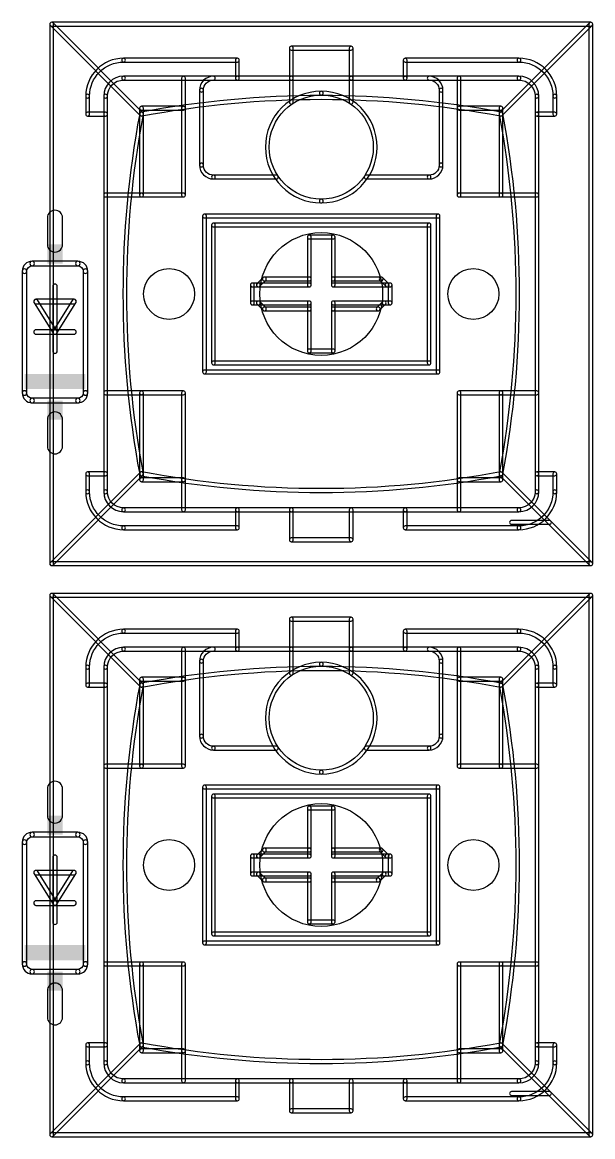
# Model space of a CAD drawing. Extents: x 0 to 160, y 0 to 100.
# Drawn here: x 70.03 to 89.07, y 36.66 to 73.83 of the extents above; entities that cross this region are included whole.
import ezdxf

# ---------------------------------------------------------------- set-up
doc = ezdxf.new("R2010")
doc.units = 0
for name, color, linetype in [('20', 7, 'CONTINUOUS'), ('21', 253, 'CONTINUOUS'), ('51', 253, 'CONTINUOUS')]:
    doc.layers.add(name, color=color, linetype=linetype)

# ---------------------------------------------------------------- blocks, each defined once
blk = doc.blocks.new('RECT')
blk.add_solid([(-0.5, -0.5), (0.5, -0.5), (-0.5, 0.5), (0.5, 0.5)])

msp = doc.modelspace()

# ---------------------------------------------------------------- linework, layer by layer
at = {"layer": '20'}
for centre, radius in [((80.01, 64.77), 2.05), ((74.93, 64.77), 0.85), ((85.09, 64.77), 0.85), ((80.01, 45.72), 2.05), ((74.93, 45.72), 0.85), ((85.09, 45.72), 0.85)]:
    msp.add_circle(centre, radius, dxfattribs=at)
at = {"layer": '21'}
for points in [[(71.01, 73.7065), (89.01, 73.7065, 1), (89.01, 73.8335), (71.01, 73.8335, 1)], [(71.0735, 55.77), (71.0735, 73.77, 1), (70.9465, 73.77), (70.9465, 55.77, 1)], [(88.9465, 73.77), (88.9465, 55.77, 1), (89.0735, 55.77), (89.0735, 73.77, 1)], [(79.01, 72.9065), (81.01, 72.9065, 1), (81.01, 73.0335), (79.01, 73.0335, 1)], [(79.0735, 71.97), (79.0735, 72.97, 1), (78.9465, 72.97), (78.9465, 71.97, 1)], [(81.0735, 71.97), (81.0735, 72.97, 1), (80.9465, 72.97), (80.9465, 71.97, 1)], [(73.41, 72.5065, 1), (73.41, 72.6335, 0.4142), (72.1465, 71.37, 1), (72.2735, 71.37, -0.4142)], [(73.41, 72.5065), (77.21, 72.5065, 1), (77.21, 72.6335), (73.41, 72.6335, 1)], [(77.2735, 71.97), (77.2735, 72.57, 1), (77.1465, 72.57), (77.1465, 71.97, 1)], [(82.81, 72.5065), (86.61, 72.5065, 1), (86.61, 72.6335), (82.81, 72.6335, 1)], [(82.8735, 71.97), (82.8735, 72.57, 1), (82.7465, 72.57), (82.7465, 71.97, 1)], [(87.7465, 71.37, 1), (87.8735, 71.37, 0.4142), (86.61, 72.6335, 1), (86.61, 72.5065, -0.4142)], [(73.41, 71.9065, 1), (73.41, 72.0335, 0.4142), (72.7465, 71.37, 1), (72.8735, 71.37, -0.4142)], [(73.41, 71.9065), (77.21, 71.9065, 1), (77.21, 72.0335), (73.41, 72.0335, 1)], [(75.3465, 71.97), (75.3465, 70.97, 1), (75.4735, 70.97), (75.4735, 71.97, 1)], [(76.41, 71.9065, 1), (76.41, 72.0335, 0.4142), (75.9465, 71.57, 1), (76.0735, 71.57, -0.4142)], [(77.21, 71.9065), (79.01, 71.9065, 1), (79.01, 72.0335), (77.21, 72.0335, 1)], [(79.01, 71.9065), (81.01, 71.9065, 1), (81.01, 72.0335), (79.01, 72.0335, 1)], [(79.0735, 71.17), (79.0735, 71.97, 1), (78.9465, 71.97), (78.9465, 71.17, 1)], [(81.01, 71.9065), (82.81, 71.9065, 1), (82.81, 72.0335), (81.01, 72.0335, 1)], [(80.9465, 71.97), (80.9465, 71.17, 1), (81.0735, 71.17), (81.0735, 71.97, 1)], [(82.81, 71.9065), (86.61, 71.9065, 1), (86.61, 72.0335), (82.81, 72.0335, 1)], [(83.9465, 71.57, 1), (84.0735, 71.57, 0.4142), (83.61, 72.0335, 1), (83.61, 71.9065, -0.4142)], [(84.5465, 71.97), (84.5465, 70.97, 1), (84.6735, 70.97), (84.6735, 71.97, 1)], [(87.1465, 71.37, 1), (87.2735, 71.37, 0.4142), (86.61, 72.0335, 1), (86.61, 71.9065, -0.4142)], [(72.2735, 70.77), (72.2735, 71.37, 1), (72.1465, 71.37), (72.1465, 70.77, 1)], [(72.8735, 70.77), (72.8735, 71.37, 1), (72.7465, 71.37), (72.7465, 70.77, 1)], [(76.0735, 69.07), (76.0735, 71.57, 1), (75.9465, 71.57), (75.9465, 69.07, 1)], [(80.01, 71.4065, 1), (80.01, 71.5335, 1), (80.01, 67.8065, 1), (80.01, 67.9335, -1)], [(80.01, 67.9335, 1), (80.01, 67.8065, 1), (80.01, 71.5335, 1), (80.01, 71.4065, -1)], [(84.0735, 69.07), (84.0735, 71.57, 1), (83.9465, 71.57), (83.9465, 69.07, 1)], [(87.1465, 71.37), (87.1465, 70.77, 1), (87.2735, 70.77), (87.2735, 71.37, 1)], [(87.7465, 71.37), (87.7465, 70.77, 1), (87.8735, 70.77), (87.8735, 71.37, 1)], [(73.9465, 70.97), (73.9465, 68.07, 1), (74.0735, 68.07), (74.0735, 70.97, 1)], [(75.41, 71.0335), (74.01, 71.0335, 1), (74.01, 70.9065), (75.41, 70.9065, 1)], [(75.3465, 70.97), (75.3465, 68.07, 1), (75.4735, 68.07), (75.4735, 70.97, 1)], [(84.5465, 70.97), (84.5465, 68.07, 1), (84.6735, 68.07), (84.6735, 70.97, 1)], [(86.01, 71.0335), (84.61, 71.0335, 1), (84.61, 70.9065), (86.01, 70.9065, 1)], [(85.9465, 70.97), (85.9465, 68.07, 1), (86.0735, 68.07), (86.0735, 70.97, 1)], [(72.81, 70.8335), (72.21, 70.8335, 1), (72.21, 70.7065), (72.81, 70.7065, 1)], [(72.8735, 58.77), (72.8735, 70.77, 1), (72.7465, 70.77), (72.7465, 58.77, 1)], [(87.1465, 70.77), (87.1465, 58.77, 1), (87.2735, 58.77), (87.2735, 70.77, 1)], [(87.21, 70.7065), (87.81, 70.7065, 1), (87.81, 70.8335), (87.21, 70.8335, 1)], [(76.0735, 69.07, 1), (75.9465, 69.07, 0.4142), (76.41, 68.6065, 1), (76.41, 68.7335, -0.4142)], [(83.61, 68.7335, 1), (83.61, 68.6065, 0.4142), (84.0735, 69.07, 1), (83.9465, 69.07, -0.4142)], [(76.41, 68.6065), (78.51, 68.6065, 1), (78.51, 68.7335), (76.41, 68.7335, 1)], [(81.51, 68.6065), (83.61, 68.6065, 1), (83.61, 68.7335), (81.51, 68.7335, 1)], [(74.01, 68.1335), (72.81, 68.1335, 1), (72.81, 68.0065), (74.01, 68.0065, 1)], [(75.41, 68.1335), (74.01, 68.1335, 1), (74.01, 68.0065), (75.41, 68.0065, 1)], [(86.01, 68.1335), (84.61, 68.1335, 1), (84.61, 68.0065), (86.01, 68.0065, 1)], [(87.21, 68.1335), (86.01, 68.1335, 1), (86.01, 68.0065), (87.21, 68.0065, 1)], [(76.1735, 62.17), (76.1735, 67.37, 1), (76.0465, 67.37), (76.0465, 62.17, 1)], [(76.11, 67.3065), (83.91, 67.3065, 1), (83.91, 67.4335), (76.11, 67.4335, 1)], [(83.8465, 67.37), (83.8465, 62.17, 1), (83.9735, 62.17), (83.9735, 67.37, 1)], [(76.4735, 62.47), (76.4735, 67.07, 1), (76.3465, 67.07), (76.3465, 62.47, 1)], [(76.41, 67.0065), (83.61, 67.0065, 1), (83.61, 67.1335), (76.41, 67.1335, 1)], [(83.5465, 67.07), (83.5465, 62.47, 1), (83.6735, 62.47), (83.6735, 67.07, 1)], [(79.6735, 65.27), (79.6735, 66.67, 1), (79.5465, 66.67), (79.5465, 65.27, 1)], [(79.61, 66.6065), (80.41, 66.6065, 1), (80.41, 66.7335), (79.61, 66.7335, 1)], [(80.3465, 66.67), (80.3465, 65.27, 1), (80.4735, 65.27), (80.4735, 66.67, 1)], [(70.358, 65.7098, 1), (70.358, 65.8622, 0.4142), (70.0278, 65.532, 1), (70.1802, 65.532, -0.4142)], [(70.358, 65.7098), (71.882, 65.7098, 1), (71.882, 65.8622), (70.358, 65.8622, 1)], [(72.0598, 65.532, 1), (72.2122, 65.532, 0.4142), (71.882, 65.8622, 1), (71.882, 65.7098, -0.4142)], [(70.1802, 61.468), (70.1802, 65.532, 1), (70.0278, 65.532), (70.0278, 61.468, 1)], [(72.2122, 61.468), (72.2122, 65.532, 1), (72.0598, 65.532), (72.0598, 61.468, 1)], [(71.1962, 63.5), (71.1962, 65.024, 1), (71.0438, 65.024), (71.0438, 63.5, 1)], [(77.7735, 64.47), (77.7735, 65.07, 1), (77.6465, 65.07), (77.6465, 64.47, 1)], [(77.71, 65.0065), (77.91, 65.0065, 1), (77.91, 65.1335), (77.71, 65.1335, 1)], [(78.0651, 65.3149), (77.8651, 65.1149, 1), (77.9549, 65.0251), (78.1549, 65.2251, 1)], [(77.91, 65.0065), (79.61, 65.0065, 1), (79.61, 65.1335), (77.91, 65.1335, 1)], [(79.61, 65.3335), (78.11, 65.3335, 1), (78.11, 65.2065), (79.61, 65.2065, 1)], [(79.6735, 65.07), (79.6735, 65.27, 1), (79.5465, 65.27), (79.5465, 65.07, 1)], [(80.3465, 65.27), (80.3465, 65.07, 1), (80.4735, 65.07), (80.4735, 65.27, 1)], [(82.01, 65.3335), (80.41, 65.3335, 1), (80.41, 65.2065), (82.01, 65.2065, 1)], [(80.41, 65.0065), (82.21, 65.0065, 1), (82.21, 65.1335), (80.41, 65.1335, 1)], [(82.2549, 65.1149), (82.0549, 65.3149, 1), (81.9651, 65.2251), (82.1651, 65.0251, 1)], [(82.31, 65.1335), (82.21, 65.1335, 1), (82.21, 65.0065), (82.31, 65.0065, 1)], [(82.2465, 65.07), (82.2465, 64.47, 1), (82.3735, 64.47), (82.3735, 65.07, 1)], [(70.485, 64.4398), (71.755, 64.4398, 1), (71.755, 64.5922), (70.485, 64.5922, 1)], [(71.1846, 63.5404), (70.5496, 64.5564, 1), (70.4204, 64.4756), (71.0554, 63.4596, 1)], [(71.6904, 64.5564), (71.0554, 63.5404, 1), (71.1846, 63.4596), (71.8196, 64.4756, 1)], [(77.91, 64.5335), (77.71, 64.5335, 1), (77.71, 64.4065), (77.91, 64.4065, 1)], [(79.61, 64.5335), (77.91, 64.5335, 1), (77.91, 64.4065), (79.61, 64.4065, 1)], [(77.8651, 64.4251), (78.0651, 64.2251, 1), (78.1549, 64.3149), (77.9549, 64.5149, 1)], [(79.61, 64.3335), (78.11, 64.3335, 1), (78.11, 64.2065), (79.61, 64.2065, 1)], [(79.6735, 64.27), (79.6735, 64.47, 1), (79.5465, 64.47), (79.5465, 64.27, 1)], [(79.6735, 62.87), (79.6735, 64.27, 1), (79.5465, 64.27), (79.5465, 62.87, 1)], [(82.11, 64.5335), (80.41, 64.5335, 1), (80.41, 64.4065), (82.11, 64.4065, 1)], [(80.3465, 64.47), (80.3465, 64.27, 1), (80.4735, 64.27), (80.4735, 64.47, 1)], [(80.3465, 64.27), (80.3465, 62.87, 1), (80.4735, 62.87), (80.4735, 64.27, 1)], [(81.91, 64.3335), (80.41, 64.3335, 1), (80.41, 64.2065), (81.91, 64.2065, 1)], [(82.0651, 64.5149), (81.8651, 64.3149, 1), (81.9549, 64.2251), (82.1549, 64.4251, 1)], [(82.31, 64.5335), (82.11, 64.5335, 1), (82.11, 64.4065), (82.31, 64.4065, 1)], [(70.485, 63.4238), (71.12, 63.4238, 1), (71.12, 63.5762), (70.485, 63.5762, 1)], [(71.1962, 62.865), (71.1962, 63.5, 1), (71.0438, 63.5), (71.0438, 62.865, 1)], [(71.12, 63.4238), (71.755, 63.4238, 1), (71.755, 63.5762), (71.12, 63.5762, 1)], [(80.41, 62.9335), (79.61, 62.9335, 1), (79.61, 62.8065), (80.41, 62.8065, 1)], [(83.61, 62.5335), (76.41, 62.5335, 1), (76.41, 62.4065), (83.61, 62.4065, 1)], [(83.91, 62.2335), (76.11, 62.2335, 1), (76.11, 62.1065), (83.91, 62.1065, 1)], [(70.1802, 61.468, 1), (70.0278, 61.468, 0.4142), (70.358, 61.1378, 1), (70.358, 61.2902, -0.4142)], [(71.882, 61.2902, 1), (71.882, 61.1378, 0.4142), (72.2122, 61.468, 1), (72.0598, 61.468, -0.4142)], [(74.01, 61.5335), (72.81, 61.5335, 1), (72.81, 61.4065), (74.01, 61.4065, 1)], [(75.41, 61.5335), (74.01, 61.5335, 1), (74.01, 61.4065), (75.41, 61.4065, 1)], [(73.9465, 61.47), (73.9465, 58.57, 1), (74.0735, 58.57), (74.0735, 61.47, 1)], [(75.3465, 61.47), (75.3465, 58.57, 1), (75.4735, 58.57), (75.4735, 61.47, 1)], [(86.01, 61.5335), (84.61, 61.5335, 1), (84.61, 61.4065), (86.01, 61.4065, 1)], [(84.5465, 61.47), (84.5465, 58.57, 1), (84.6735, 58.57), (84.6735, 61.47, 1)], [(87.21, 61.5335), (86.01, 61.5335, 1), (86.01, 61.4065), (87.21, 61.4065, 1)], [(85.9465, 61.47), (85.9465, 58.57, 1), (86.0735, 58.57), (86.0735, 61.47, 1)], [(70.358, 61.1378), (71.882, 61.1378, 1), (71.882, 61.2902), (70.358, 61.2902, 1)], [(72.2735, 58.17), (72.2735, 58.77, 1), (72.1465, 58.77), (72.1465, 58.17, 1)], [(72.81, 58.8335), (72.21, 58.8335, 1), (72.21, 58.7065), (72.81, 58.7065, 1)], [(72.8735, 58.17), (72.8735, 58.77, 1), (72.7465, 58.77), (72.7465, 58.17, 1)], [(87.1465, 58.77), (87.1465, 58.17, 1), (87.2735, 58.17), (87.2735, 58.77, 1)], [(87.21, 58.7065), (87.81, 58.7065, 1), (87.81, 58.8335), (87.21, 58.8335, 1)], [(87.7465, 58.77), (87.7465, 58.17, 1), (87.8735, 58.17), (87.8735, 58.77, 1)], [(75.41, 58.6335), (74.01, 58.6335, 1), (74.01, 58.5065), (75.41, 58.5065, 1)], [(75.3465, 58.57), (75.3465, 57.57, 1), (75.4735, 57.57), (75.4735, 58.57, 1)], [(84.5465, 58.57), (84.5465, 57.57, 1), (84.6735, 57.57), (84.6735, 58.57, 1)], [(86.01, 58.6335), (84.61, 58.6335, 1), (84.61, 58.5065), (86.01, 58.5065, 1)], [(72.2735, 58.17, 1), (72.1465, 58.17, 0.4142), (73.41, 56.9065, 1), (73.41, 57.0335, -0.4142)], [(72.8735, 58.17, 1), (72.7465, 58.17, 0.4142), (73.41, 57.5065, 1), (73.41, 57.6335, -0.4142)], [(86.61, 57.0335, 1), (86.61, 56.9065, 0.4142), (87.8735, 58.17, 1), (87.7465, 58.17, -0.4142)], [(86.61, 57.6335, 1), (86.61, 57.5065, 0.4142), (87.2735, 58.17, 1), (87.1465, 58.17, -0.4142)], [(77.21, 57.6335), (73.41, 57.6335, 1), (73.41, 57.5065), (77.21, 57.5065, 1)], [(79.01, 57.6335), (77.21, 57.6335, 1), (77.21, 57.5065), (79.01, 57.5065, 1)], [(77.2735, 56.97), (77.2735, 57.57, 1), (77.1465, 57.57), (77.1465, 56.97, 1)], [(82.81, 57.6335), (79.01, 57.6335, 1), (79.01, 57.5065), (82.81, 57.5065, 1)], [(79.0735, 56.57), (79.0735, 57.57, 1), (78.9465, 57.57), (78.9465, 56.57, 1)], [(81.0735, 56.57), (81.0735, 57.57, 1), (80.9465, 57.57), (80.9465, 56.57, 1)], [(86.61, 57.6335), (82.81, 57.6335, 1), (82.81, 57.5065), (86.61, 57.5065, 1)], [(82.8735, 56.97), (82.8735, 57.57, 1), (82.7465, 57.57), (82.7465, 56.97, 1)], [(77.21, 57.0335), (73.41, 57.0335, 1), (73.41, 56.9065), (77.21, 56.9065, 1)], [(86.61, 57.0335), (82.81, 57.0335, 1), (82.81, 56.9065), (86.61, 56.9065, 1)], [(86.36, 57.0865), (87.63, 57.0865, 1), (87.63, 57.2135), (86.36, 57.2135, 1)], [(79.01, 56.5065), (81.01, 56.5065, 1), (81.01, 56.6335), (79.01, 56.6335, 1)], [(89.01, 55.8335), (71.01, 55.8335, 1), (71.01, 55.7065), (89.01, 55.7065, 1)], [(71.01, 54.6565), (89.01, 54.6565, 1), (89.01, 54.7835), (71.01, 54.7835, 1)], [(71.0735, 36.72), (71.0735, 54.72, 1), (70.9465, 54.72), (70.9465, 36.72, 1)], [(88.9465, 54.72), (88.9465, 36.72, 1), (89.0735, 36.72), (89.0735, 54.72, 1)], [(79.01, 53.8565), (81.01, 53.8565, 1), (81.01, 53.9835), (79.01, 53.9835, 1)], [(79.0735, 52.92), (79.0735, 53.92, 1), (78.9465, 53.92), (78.9465, 52.92, 1)], [(81.0735, 52.92), (81.0735, 53.92, 1), (80.9465, 53.92), (80.9465, 52.92, 1)], [(73.41, 53.4565, 1), (73.41, 53.5835, 0.4142), (72.1465, 52.32, 1), (72.2735, 52.32, -0.4142)], [(73.41, 53.4565), (77.21, 53.4565, 1), (77.21, 53.5835), (73.41, 53.5835, 1)], [(77.2735, 52.92), (77.2735, 53.52, 1), (77.1465, 53.52), (77.1465, 52.92, 1)], [(82.81, 53.4565), (86.61, 53.4565, 1), (86.61, 53.5835), (82.81, 53.5835, 1)], [(82.8735, 52.92), (82.8735, 53.52, 1), (82.7465, 53.52), (82.7465, 52.92, 1)], [(87.7465, 52.32, 1), (87.8735, 52.32, 0.4142), (86.61, 53.5835, 1), (86.61, 53.4565, -0.4142)], [(73.41, 52.8565, 1), (73.41, 52.9835, 0.4142), (72.7465, 52.32, 1), (72.8735, 52.32, -0.4142)], [(73.41, 52.8565), (77.21, 52.8565, 1), (77.21, 52.9835), (73.41, 52.9835, 1)], [(75.3465, 52.92), (75.3465, 51.92, 1), (75.4735, 51.92), (75.4735, 52.92, 1)], [(76.41, 52.8565, 1), (76.41, 52.9835, 0.4142), (75.9465, 52.52, 1), (76.0735, 52.52, -0.4142)], [(77.21, 52.8565), (79.01, 52.8565, 1), (79.01, 52.9835), (77.21, 52.9835, 1)], [(79.01, 52.8565), (81.01, 52.8565, 1), (81.01, 52.9835), (79.01, 52.9835, 1)], [(79.0735, 52.12), (79.0735, 52.92, 1), (78.9465, 52.92), (78.9465, 52.12, 1)], [(81.01, 52.8565), (82.81, 52.8565, 1), (82.81, 52.9835), (81.01, 52.9835, 1)], [(80.9465, 52.92), (80.9465, 52.12, 1), (81.0735, 52.12), (81.0735, 52.92, 1)], [(82.81, 52.8565), (86.61, 52.8565, 1), (86.61, 52.9835), (82.81, 52.9835, 1)], [(83.9465, 52.52, 1), (84.0735, 52.52, 0.4142), (83.61, 52.9835, 1), (83.61, 52.8565, -0.4142)], [(84.5465, 52.92), (84.5465, 51.92, 1), (84.6735, 51.92), (84.6735, 52.92, 1)], [(87.1465, 52.32, 1), (87.2735, 52.32, 0.4142), (86.61, 52.9835, 1), (86.61, 52.8565, -0.4142)], [(76.0735, 50.02), (76.0735, 52.52, 1), (75.9465, 52.52), (75.9465, 50.02, 1)], [(80.01, 52.3565, 1), (80.01, 52.4835, 1), (80.01, 48.7565, 1), (80.01, 48.8835, -1)], [(80.01, 48.8835, 1), (80.01, 48.7565, 1), (80.01, 52.4835, 1), (80.01, 52.3565, -1)], [(84.0735, 50.02), (84.0735, 52.52, 1), (83.9465, 52.52), (83.9465, 50.02, 1)], [(72.2735, 51.72), (72.2735, 52.32, 1), (72.1465, 52.32), (72.1465, 51.72, 1)], [(72.8735, 51.72), (72.8735, 52.32, 1), (72.7465, 52.32), (72.7465, 51.72, 1)], [(87.1465, 52.32), (87.1465, 51.72, 1), (87.2735, 51.72), (87.2735, 52.32, 1)], [(87.7465, 52.32), (87.7465, 51.72, 1), (87.8735, 51.72), (87.8735, 52.32, 1)], [(72.81, 51.7835), (72.21, 51.7835, 1), (72.21, 51.6565), (72.81, 51.6565, 1)], [(72.8735, 39.72), (72.8735, 51.72, 1), (72.7465, 51.72), (72.7465, 39.72, 1)], [(73.9465, 51.92), (73.9465, 49.02, 1), (74.0735, 49.02), (74.0735, 51.92, 1)], [(75.41, 51.9835), (74.01, 51.9835, 1), (74.01, 51.8565), (75.41, 51.8565, 1)], [(75.3465, 51.92), (75.3465, 49.02, 1), (75.4735, 49.02), (75.4735, 51.92, 1)], [(84.5465, 51.92), (84.5465, 49.02, 1), (84.6735, 49.02), (84.6735, 51.92, 1)], [(86.01, 51.9835), (84.61, 51.9835, 1), (84.61, 51.8565), (86.01, 51.8565, 1)], [(85.9465, 51.92), (85.9465, 49.02, 1), (86.0735, 49.02), (86.0735, 51.92, 1)], [(87.1465, 51.72), (87.1465, 39.72, 1), (87.2735, 39.72), (87.2735, 51.72, 1)], [(87.21, 51.6565), (87.81, 51.6565, 1), (87.81, 51.7835), (87.21, 51.7835, 1)], [(76.0735, 50.02, 1), (75.9465, 50.02, 0.4142), (76.41, 49.5565, 1), (76.41, 49.6835, -0.4142)], [(83.61, 49.6835, 1), (83.61, 49.5565, 0.4142), (84.0735, 50.02, 1), (83.9465, 50.02, -0.4142)], [(76.41, 49.5565), (78.51, 49.5565, 1), (78.51, 49.6835), (76.41, 49.6835, 1)], [(81.51, 49.5565), (83.61, 49.5565, 1), (83.61, 49.6835), (81.51, 49.6835, 1)], [(74.01, 49.0835), (72.81, 49.0835, 1), (72.81, 48.9565), (74.01, 48.9565, 1)], [(75.41, 49.0835), (74.01, 49.0835, 1), (74.01, 48.9565), (75.41, 48.9565, 1)], [(86.01, 49.0835), (84.61, 49.0835, 1), (84.61, 48.9565), (86.01, 48.9565, 1)], [(87.21, 49.0835), (86.01, 49.0835, 1), (86.01, 48.9565), (87.21, 48.9565, 1)], [(76.1735, 43.12), (76.1735, 48.32, 1), (76.0465, 48.32), (76.0465, 43.12, 1)], [(76.11, 48.2565), (83.91, 48.2565, 1), (83.91, 48.3835), (76.11, 48.3835, 1)], [(83.8465, 48.32), (83.8465, 43.12, 1), (83.9735, 43.12), (83.9735, 48.32, 1)], [(76.4735, 43.42), (76.4735, 48.02, 1), (76.3465, 48.02), (76.3465, 43.42, 1)], [(76.41, 47.9565), (83.61, 47.9565, 1), (83.61, 48.0835), (76.41, 48.0835, 1)], [(83.5465, 48.02), (83.5465, 43.42, 1), (83.6735, 43.42), (83.6735, 48.02, 1)], [(79.6735, 46.22), (79.6735, 47.62, 1), (79.5465, 47.62), (79.5465, 46.22, 1)], [(79.61, 47.5565), (80.41, 47.5565, 1), (80.41, 47.6835), (79.61, 47.6835, 1)], [(80.3465, 47.62), (80.3465, 46.22, 1), (80.4735, 46.22), (80.4735, 47.62, 1)], [(70.358, 46.6598, 1), (70.358, 46.8122, 0.4142), (70.0278, 46.482, 1), (70.1802, 46.482, -0.4142)], [(70.1802, 42.418), (70.1802, 46.482, 1), (70.0278, 46.482), (70.0278, 42.418, 1)], [(70.358, 46.6598), (71.882, 46.6598, 1), (71.882, 46.8122), (70.358, 46.8122, 1)], [(72.0598, 46.482, 1), (72.2122, 46.482, 0.4142), (71.882, 46.8122, 1), (71.882, 46.6598, -0.4142)], [(72.2122, 42.418), (72.2122, 46.482, 1), (72.0598, 46.482), (72.0598, 42.418, 1)], [(78.0651, 46.2649), (77.8651, 46.0649, 1), (77.9549, 45.9751), (78.1549, 46.1751, 1)], [(79.61, 46.2835), (78.11, 46.2835, 1), (78.11, 46.1565), (79.61, 46.1565, 1)], [(79.6735, 46.02), (79.6735, 46.22, 1), (79.5465, 46.22), (79.5465, 46.02, 1)], [(80.3465, 46.22), (80.3465, 46.02, 1), (80.4735, 46.02), (80.4735, 46.22, 1)], [(82.01, 46.2835), (80.41, 46.2835, 1), (80.41, 46.1565), (82.01, 46.1565, 1)], [(82.2549, 46.0649), (82.0549, 46.2649, 1), (81.9651, 46.1751), (82.1651, 45.9751, 1)], [(71.1962, 44.45), (71.1962, 45.974, 1), (71.0438, 45.974), (71.0438, 44.45, 1)], [(77.7735, 45.42), (77.7735, 46.02, 1), (77.6465, 46.02), (77.6465, 45.42, 1)], [(77.71, 45.9565), (77.91, 45.9565, 1), (77.91, 46.0835), (77.71, 46.0835, 1)], [(77.91, 45.9565), (79.61, 45.9565, 1), (79.61, 46.0835), (77.91, 46.0835, 1)], [(80.41, 45.9565), (82.21, 45.9565, 1), (82.21, 46.0835), (80.41, 46.0835, 1)], [(82.31, 46.0835), (82.21, 46.0835, 1), (82.21, 45.9565), (82.31, 45.9565, 1)], [(82.2465, 46.02), (82.2465, 45.42, 1), (82.3735, 45.42), (82.3735, 46.02, 1)], [(70.485, 45.3898), (71.755, 45.3898, 1), (71.755, 45.5422), (70.485, 45.5422, 1)], [(71.1846, 44.4904), (70.5496, 45.5064, 1), (70.4204, 45.4256), (71.0554, 44.4096, 1)], [(71.6904, 45.5064), (71.0554, 44.4904, 1), (71.1846, 44.4096), (71.8196, 45.4256, 1)], [(77.91, 45.4835), (77.71, 45.4835, 1), (77.71, 45.3565), (77.91, 45.3565, 1)], [(79.61, 45.4835), (77.91, 45.4835, 1), (77.91, 45.3565), (79.61, 45.3565, 1)], [(77.8651, 45.3751), (78.0651, 45.1751, 1), (78.1549, 45.2649), (77.9549, 45.4649, 1)], [(79.6735, 45.22), (79.6735, 45.42, 1), (79.5465, 45.42), (79.5465, 45.22, 1)], [(82.11, 45.4835), (80.41, 45.4835, 1), (80.41, 45.3565), (82.11, 45.3565, 1)], [(80.3465, 45.42), (80.3465, 45.22, 1), (80.4735, 45.22), (80.4735, 45.42, 1)], [(82.0651, 45.4649), (81.8651, 45.2649, 1), (81.9549, 45.1751), (82.1549, 45.3751, 1)], [(82.31, 45.4835), (82.11, 45.4835, 1), (82.11, 45.3565), (82.31, 45.3565, 1)], [(79.61, 45.2835), (78.11, 45.2835, 1), (78.11, 45.1565), (79.61, 45.1565, 1)], [(79.6735, 43.82), (79.6735, 45.22, 1), (79.5465, 45.22), (79.5465, 43.82, 1)], [(80.3465, 45.22), (80.3465, 43.82, 1), (80.4735, 43.82), (80.4735, 45.22, 1)], [(81.91, 45.2835), (80.41, 45.2835, 1), (80.41, 45.1565), (81.91, 45.1565, 1)], [(70.485, 44.3738), (71.12, 44.3738, 1), (71.12, 44.5262), (70.485, 44.5262, 1)], [(71.1962, 43.815), (71.1962, 44.45, 1), (71.0438, 44.45), (71.0438, 43.815, 1)], [(71.12, 44.3738), (71.755, 44.3738, 1), (71.755, 44.5262), (71.12, 44.5262, 1)], [(80.41, 43.8835), (79.61, 43.8835, 1), (79.61, 43.7565), (80.41, 43.7565, 1)], [(83.91, 43.1835), (76.11, 43.1835, 1), (76.11, 43.0565), (83.91, 43.0565, 1)], [(83.61, 43.4835), (76.41, 43.4835, 1), (76.41, 43.3565), (83.61, 43.3565, 1)], [(70.1802, 42.418, 1), (70.0278, 42.418, 0.4142), (70.358, 42.0878, 1), (70.358, 42.2402, -0.4142)], [(71.882, 42.2402, 1), (71.882, 42.0878, 0.4142), (72.2122, 42.418, 1), (72.0598, 42.418, -0.4142)], [(74.01, 42.4835), (72.81, 42.4835, 1), (72.81, 42.3565), (74.01, 42.3565, 1)], [(75.41, 42.4835), (74.01, 42.4835, 1), (74.01, 42.3565), (75.41, 42.3565, 1)], [(73.9465, 42.42), (73.9465, 39.52, 1), (74.0735, 39.52), (74.0735, 42.42, 1)], [(75.3465, 42.42), (75.3465, 39.52, 1), (75.4735, 39.52), (75.4735, 42.42, 1)], [(86.01, 42.4835), (84.61, 42.4835, 1), (84.61, 42.3565), (86.01, 42.3565, 1)], [(84.5465, 42.42), (84.5465, 39.52, 1), (84.6735, 39.52), (84.6735, 42.42, 1)], [(87.21, 42.4835), (86.01, 42.4835, 1), (86.01, 42.3565), (87.21, 42.3565, 1)], [(85.9465, 42.42), (85.9465, 39.52, 1), (86.0735, 39.52), (86.0735, 42.42, 1)], [(70.358, 42.0878), (71.882, 42.0878, 1), (71.882, 42.2402), (70.358, 42.2402, 1)], [(72.2735, 39.12), (72.2735, 39.72, 1), (72.1465, 39.72), (72.1465, 39.12, 1)], [(72.81, 39.7835), (72.21, 39.7835, 1), (72.21, 39.6565), (72.81, 39.6565, 1)], [(72.8735, 39.12), (72.8735, 39.72, 1), (72.7465, 39.72), (72.7465, 39.12, 1)], [(87.1465, 39.72), (87.1465, 39.12, 1), (87.2735, 39.12), (87.2735, 39.72, 1)], [(87.21, 39.6565), (87.81, 39.6565, 1), (87.81, 39.7835), (87.21, 39.7835, 1)], [(87.7465, 39.72), (87.7465, 39.12, 1), (87.8735, 39.12), (87.8735, 39.72, 1)], [(75.41, 39.5835), (74.01, 39.5835, 1), (74.01, 39.4565), (75.41, 39.4565, 1)], [(75.3465, 39.52), (75.3465, 38.52, 1), (75.4735, 38.52), (75.4735, 39.52, 1)], [(84.5465, 39.52), (84.5465, 38.52, 1), (84.6735, 38.52), (84.6735, 39.52, 1)], [(86.01, 39.5835), (84.61, 39.5835, 1), (84.61, 39.4565), (86.01, 39.4565, 1)], [(72.2735, 39.12, 1), (72.1465, 39.12, 0.4142), (73.41, 37.8565, 1), (73.41, 37.9835, -0.4142)], [(72.8735, 39.12, 1), (72.7465, 39.12, 0.4142), (73.41, 38.4565, 1), (73.41, 38.5835, -0.4142)], [(86.61, 37.9835, 1), (86.61, 37.8565, 0.4142), (87.8735, 39.12, 1), (87.7465, 39.12, -0.4142)], [(86.61, 38.5835, 1), (86.61, 38.4565, 0.4142), (87.2735, 39.12, 1), (87.1465, 39.12, -0.4142)], [(77.21, 38.5835), (73.41, 38.5835, 1), (73.41, 38.4565), (77.21, 38.4565, 1)], [(79.01, 38.5835), (77.21, 38.5835, 1), (77.21, 38.4565), (79.01, 38.4565, 1)], [(77.2735, 37.92), (77.2735, 38.52, 1), (77.1465, 38.52), (77.1465, 37.92, 1)], [(82.81, 38.5835), (79.01, 38.5835, 1), (79.01, 38.4565), (82.81, 38.4565, 1)], [(79.0735, 37.52), (79.0735, 38.52, 1), (78.9465, 38.52), (78.9465, 37.52, 1)], [(81.0735, 37.52), (81.0735, 38.52, 1), (80.9465, 38.52), (80.9465, 37.52, 1)], [(86.61, 38.5835), (82.81, 38.5835, 1), (82.81, 38.4565), (86.61, 38.4565, 1)], [(82.8735, 37.92), (82.8735, 38.52, 1), (82.7465, 38.52), (82.7465, 37.92, 1)], [(77.21, 37.9835), (73.41, 37.9835, 1), (73.41, 37.8565), (77.21, 37.8565, 1)], [(86.61, 37.9835), (82.81, 37.9835, 1), (82.81, 37.8565), (86.61, 37.8565, 1)], [(86.36, 38.0365), (87.63, 38.0365, 1), (87.63, 38.1635), (86.36, 38.1635, 1)], [(79.01, 37.4565), (81.01, 37.4565, 1), (81.01, 37.5835), (79.01, 37.5835, 1)], [(89.01, 36.7835), (71.01, 36.7835, 1), (71.01, 36.6565), (89.01, 36.6565, 1)]]:
    msp.add_lwpolyline(points, format="xyb", close=True, dxfattribs=at)
at = {"layer": '51'}
for points in [[(70.9651, 73.7251), (73.9651, 70.7251, 1), (74.0549, 70.8149), (71.0549, 73.8149, 1)], [(86.0549, 70.7251), (89.0549, 73.7251, 1), (88.9651, 73.8149), (85.9651, 70.8149, 1)], [(85.9983, 70.7076, 1), (86.0217, 70.8324, 0.0929), (73.9983, 70.8324, 1), (74.0217, 70.7076, -0.0929)], [(74.0724, 70.7583, 1), (73.9476, 70.7817, 0.0929), (73.9476, 58.7583, 1), (74.0724, 58.7817, -0.0929)], [(85.9476, 58.7817, 1), (86.0724, 58.7583, 0.0929), (86.0724, 70.7817, 1), (85.9476, 70.7583, -0.0929)], [(70.866, 67.31), (70.866, 66.421, 1), (71.374, 66.421), (71.374, 67.31, 1)], [(71.374, 59.69), (71.374, 60.579, 1), (70.866, 60.579), (70.866, 59.69, 1)], [(71.0549, 55.7251), (74.0549, 58.7251, 1), (73.9651, 58.8149), (70.9651, 55.8149, 1)], [(74.0217, 58.8324, 1), (73.9983, 58.7076, 0.0929), (86.0217, 58.7076, 1), (85.9983, 58.8324, -0.0929)], [(85.9651, 58.7251), (88.9651, 55.7251, 1), (89.0549, 55.8149), (86.0549, 58.8149, 1)], [(70.9651, 54.6751), (73.9651, 51.6751, 1), (74.0549, 51.7649), (71.0549, 54.7649, 1)], [(86.0549, 51.6751), (89.0549, 54.6751, 1), (88.9651, 54.7649), (85.9651, 51.7649, 1)], [(85.9983, 51.6576, 1), (86.0217, 51.7824, 0.0929), (73.9983, 51.7824, 1), (74.0217, 51.6576, -0.0929)], [(74.0724, 51.7083, 1), (73.9476, 51.7317, 0.0929), (73.9476, 39.7083, 1), (74.0724, 39.7317, -0.0929)], [(85.9476, 39.7317, 1), (86.0724, 39.7083, 0.0929), (86.0724, 51.7317, 1), (85.9476, 51.7083, -0.0929)], [(70.866, 48.26), (70.866, 47.371, 1), (71.374, 47.371), (71.374, 48.26, 1)], [(71.374, 40.64), (71.374, 41.529, 1), (70.866, 41.529), (70.866, 40.64, 1)], [(71.0549, 36.6751), (74.0549, 39.6751, 1), (73.9651, 39.7649), (70.9651, 36.7649, 1)], [(74.0217, 39.7824, 1), (73.9983, 39.6576, 0.0929), (86.0217, 39.6576, 1), (85.9983, 39.7824, -0.0929)], [(85.9651, 39.6751), (88.9651, 36.6751, 1), (89.0549, 36.7649), (86.0549, 39.7649, 1)]]:
    msp.add_lwpolyline(points, format="xyb", close=True, dxfattribs=at)

# ---------------------------------------------------------------- block references
at = {"layer": '21', "rotation": 90}
for p, xscale, yscale in [((71.12, 66.1035), 0.635, 0.508), ((71.12, 61.849), 0.508, 2.032), ((71.12, 60.8965), 0.635, 0.508), ((71.12, 47.0535), 0.635, 0.508), ((71.12, 42.799), 0.508, 2.032), ((71.12, 41.8465), 0.635, 0.508)]:
    msp.add_blockref('RECT', p, dxfattribs=dict(at, xscale=xscale, yscale=yscale))

doc.saveas('drawing.dxf')
